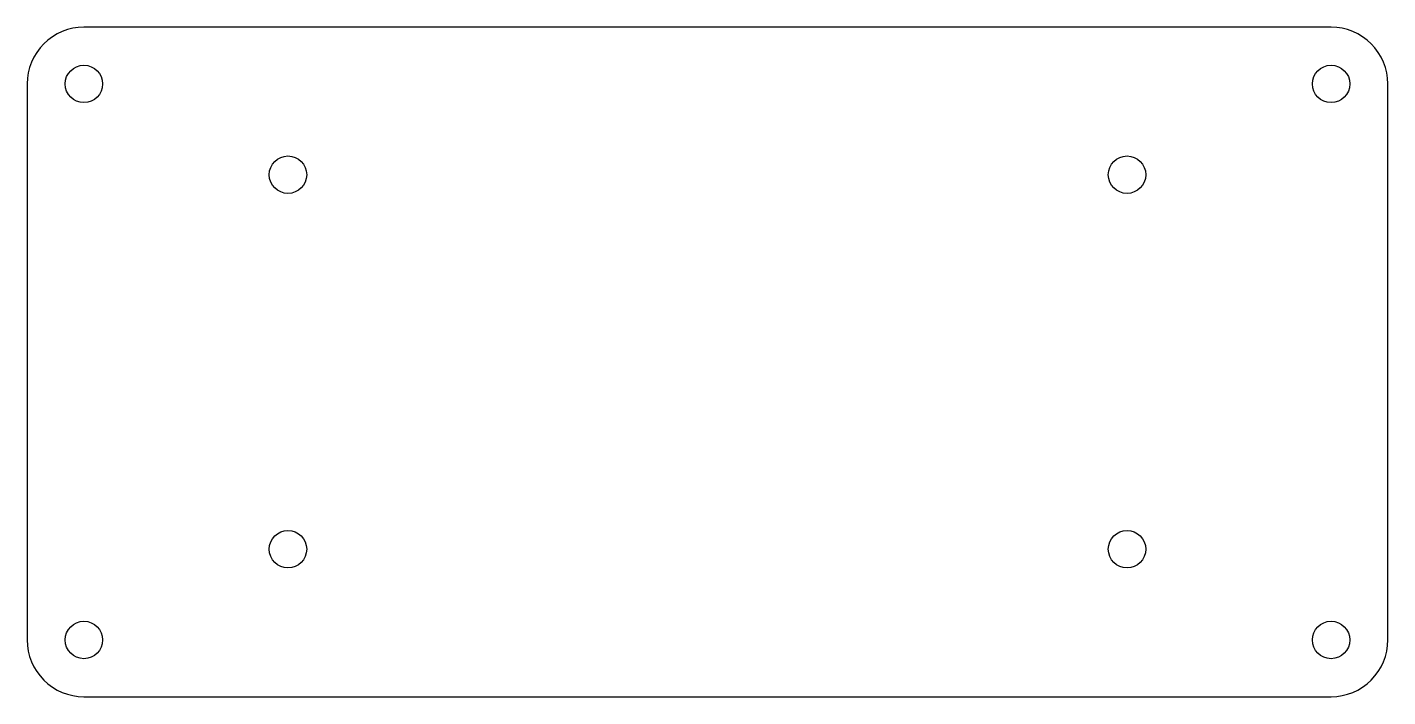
# Model space of a CAD drawing. Header units: millimetres. Extents: x -260 to -140, y -278 to -219.
import ezdxf

# ---------------------------------------------------------------- set-up
doc = ezdxf.new("R2010")
doc.units = ezdxf.units.MM
doc.layers.get('0').update_dxf_attribs({"linetype": 'CONTINUOUS'})

msp = doc.modelspace()

# ---------------------------------------------------------------- linework, layer by layer
msp.add_lwpolyline([(-145, -277.72, 0.414214), (-140, -272.72), (-140, -223.72, 0.414214), (-145, -218.72), (-255, -218.72, 0.414214), (-260, -223.72), (-260, -272.72, 0.414214), (-255, -277.72)], format="xyb", close=True)
for centre in [(-255, -223.72), (-145, -223.72), (-237, -231.72), (-163, -231.72), (-237, -264.72), (-163, -264.72), (-255, -272.72), (-145, -272.72)]:
    msp.add_circle(centre, 1.65)

doc.saveas('drawing.dxf')
